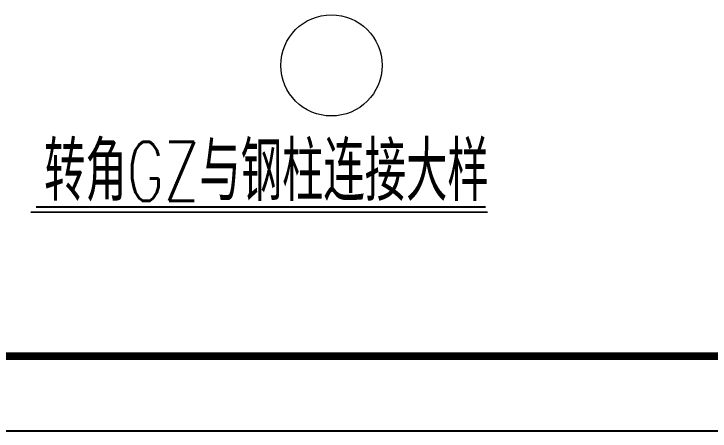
# Model space of a CAD drawing. Extents: x 2303022 to 2899168, y 17226141 to 18257813.
# Drawn here: x 2598876 to 2612821, y 18052449 to 18060806 of the extents above; entities that cross this region are included whole.
import ezdxf

# ---------------------------------------------------------------- set-up
doc = ezdxf.new("R2010")
doc.units = 0
doc.header["$LTSCALE"] = 1000
doc.header["$MEASUREMENT"] = 0
doc.layers.add('LVTRY', color=6, linetype='Continuous')
doc.layers.add('TK', color=4, linetype='Continuous')
doc.layers.add('尺寸线', color=7, linetype='Continuous', lineweight=13)
doc.styles.add('Z10', font='romans.shx', dxfattribs={"width": 0.7, "height": 1000, "bigfont": 'hztxt.shx'})

# ---------------------------------------------------------------- blocks, each defined once
blk = doc.blocks.new('Z333')
blk.add_line((-241249.2, 646196.1), (-235925, 646196.1))
at = {"const_width": 20}
blk.add_lwpolyline([(-241315.5, 646132.9), (-235898.4, 646132.9)], dxfattribs=at)
at = {"layer": '尺寸线', "color": 4}
blk.add_circle((-237751.6, 647873.2), 600, dxfattribs=at)
at = {"color": 7, "linetype": 'ByBlock', "insert": (-238522.3, 646613.1), "char_height": 700, "attachment_point": 5, "style": 'Z10'}
blk.add_mtext('转角GZ与钢柱连接大样', dxfattribs=at)
blk = doc.blocks.new('GeYuanFrame_32285100', base_point=(20.086, 4.526))
at = {"layer": 'TK'}
blk.add_lwpolyline([(20.086, 4.526), (20.086, 598.526), (861.086, 598.526), (861.086, 4.526)], close=True, dxfattribs=at)
at = {"layer": 'TK', "const_width": 1}
blk.add_lwpolyline([(45.086, 588.526), (851.086, 588.526), (851.086, 14.526), (45.086, 14.526)], close=True, dxfattribs=at)

msp = doc.modelspace()

# ---------------------------------------------------------------- block references
at = {"xscale": 1.689999997615814, "yscale": 1.690000001341105, "zscale": 1.69}
msp.add_blockref('Z333', (3007036.2, 16964869.4), dxfattribs=at)
at = {"layer": 'LVTRY', "xscale": 150, "yscale": 150, "zscale": 150}
msp.add_blockref('GeYuanFrame_32285100', (2536209.8, 18052448.8), dxfattribs=at)

doc.saveas('drawing.dxf')
